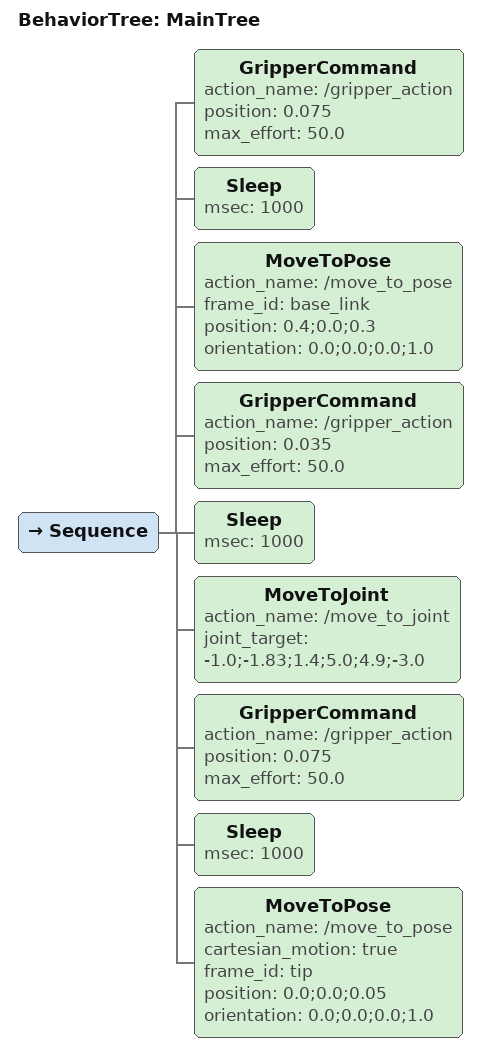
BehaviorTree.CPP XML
<root BTCPP_format="4" >
     <BehaviorTree ID="MainTree">
        <Sequence>
            <!--
            Example for OnRobot 2FG7 Gripper
            Position range: 0.035 (closed) to 0.075 (open) meters total opening
            Max effort: 0-100 Newtons
            -->
            <GripperCommand action_name="/gripper_action" position="0.075" max_effort="50.0"/>
            <Sleep msec="1000" />
            <MoveToPose action_name="/move_to_pose" frame_id="base_link" position="0.4;0.0;0.3" orientation="0.0;0.0;0.0;1.0"/>
            <GripperCommand action_name="/gripper_action" position="0.035" max_effort="50.0"/>
            <Sleep msec="1000" />
            <MoveToJoint action_name="/move_to_joint" joint_target="-1.0;-1.83;1.4;5.0;4.9;-3.0"/>
            <GripperCommand action_name="/gripper_action" position="0.075" max_effort="50.0"/>
            <Sleep msec="1000" />
            <MoveToPose action_name="/move_to_pose" cartesian_motion="true" frame_id="tip" position="0.0;0.0;0.05" orientation="0.0;0.0;0.0;1.0"/>
        </Sequence>
     </BehaviorTree>
</root>
